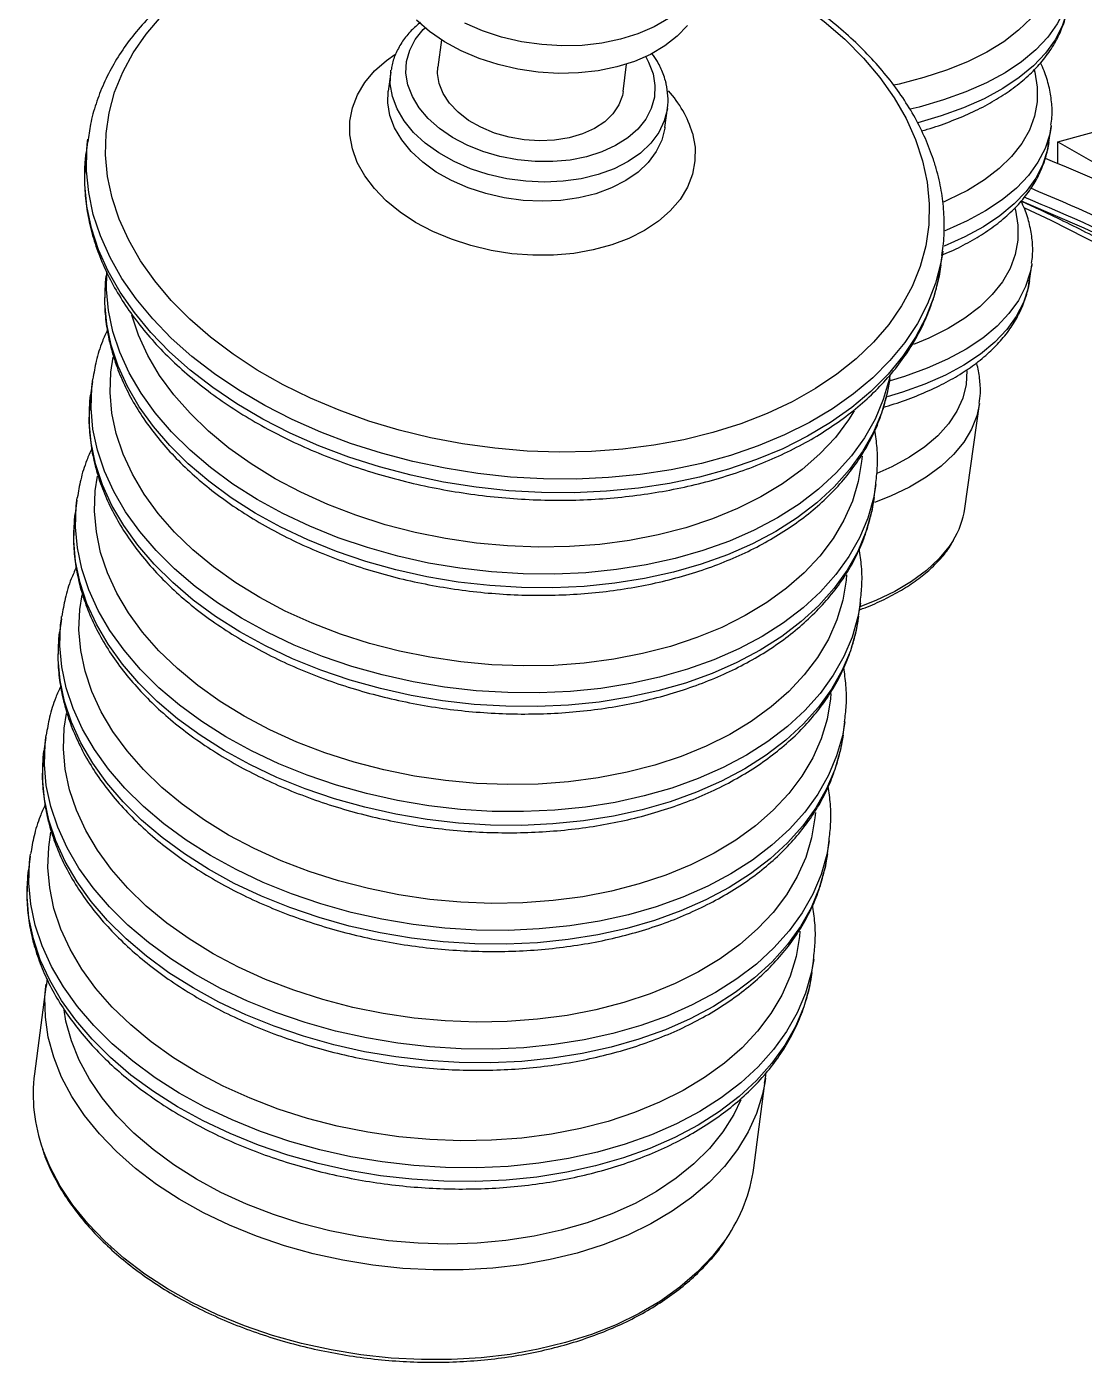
# Model space of a CAD drawing. Header units: millimetres. Extents: x 0 to 6631, y 0 to 4689.
# Drawn here: x 4527 to 4673.9, y 3811.7 to 3997.2 of the extents above; entities that cross this region are included whole.
import ezdxf

# ---------------------------------------------------------------- set-up
doc = ezdxf.new("R2010")
doc.units = ezdxf.units.MM
doc.header["$LTSCALE"] = 13
doc.layers.add('几何体', color=7, linetype='Continuous')

msp = doc.modelspace()

# ---------------------------------------------------------------- linework, layer by layer
at = {"layer": '几何体'}
for p, q in [((4584.6, 3995.42), (4584.1, 3991.61)), ((4609.82, 3988.24), (4610.32, 3992.05)), ((4577.55, 3990.94), (4577.2, 3988.29)), ((4670.18, 3981.26), (4689.68, 3986.52)), ((4615.64, 3983.25), (4615.98, 3985.91)), ((4668.94, 3981.15), (4669.25, 3983.36)), ((4669.27, 3983.53), (4669.25, 3983.36)), ((4535.51, 3981.61), (4535.26, 3979.7)), ((4535.47, 3981.27), (4535.51, 3981.61)), ((4670.18, 3981.26), (4689.63, 3970.03)), ((4670.18, 3978.22), (4670.18, 3981.26)), ((4535.22, 3979.36), (4535.26, 3979.7)), ((4653.95, 3964.16), (4654.2, 3966.07)), ((4654.2, 3966.07), (4654.12, 3965.47)), ((4653.95, 3964.16), (4653.87, 3963.57)), ((4666.24, 3961.94), (4666.56, 3964.16)), ((4666.58, 3964.33), (4666.56, 3964.16)), ((4538.13, 3963.16), (4538.05, 3962.56)), ((4536.14, 3947.96), (4535.89, 3946.06)), ((4536.14, 3947.96), (4536.18, 3948.28)), ((4646.85, 3948.31), (4646.92, 3948.89)), ((4657.27, 3930.31), (4659.31, 3944.8)), ((4644.69, 3931.82), (4644.94, 3933.72)), ((4533.98, 3931.46), (4533.73, 3929.56)), ((4533.98, 3931.46), (4534.02, 3931.78)), ((4642.53, 3915.32), (4642.78, 3917.22)), ((4531.82, 3914.96), (4531.57, 3913.06)), ((4531.82, 3914.96), (4531.86, 3915.28)), ((4640.37, 3898.82), (4640.62, 3900.72)), ((4529.66, 3898.47), (4529.41, 3896.56)), ((4529.66, 3898.47), (4529.7, 3898.78)), ((4638.21, 3882.32), (4638.46, 3884.22)), ((4527.5, 3881.97), (4527.54, 3882.28)), ((4527.5, 3881.97), (4527.25, 3880.06)), ((4636.05, 3865.82), (4636.3, 3867.72)), ((4529.7, 3864.22), (4528.07, 3851.76)), ((4529.66, 3863.92), (4529.7, 3864.22)), ((4529.83, 3864.95), (4529.7, 3863.89)), ((4627.97, 3838.69), (4629.6, 3851.14)), ((4629.6, 3851.14), (4629.5, 3850.48))]:
    msp.add_line(p, q, dxfattribs=at)
at = {"layer": '几何体', "flags": 128}
for points in [[(4669.6, 4010.43), (4669.68, 4010.13), (4670.03, 4008.06), (4670.02, 4006.01), (4669.66, 4004.01), (4668.94, 4002.07), (4667.88, 4000.2), (4666.48, 3998.42), (4664.74, 3996.74), (4662.69, 3995.16), (4660.32, 3993.71), (4657.67, 3992.38), (4654.75, 3991.2), (4651.58, 3990.16), (4648.18, 3989.27), (4647.42, 3989.11)], [(4621.61, 4007.45), (4623.88, 4006.46), (4627.67, 4004.59), (4631.26, 4002.55), (4634.63, 4000.34), (4637.76, 3997.98), (4640.62, 3995.49), (4643.2, 3992.88), (4645.49, 3990.16), (4647.46, 3987.36), (4649.12, 3984.48), (4650.44, 3981.56), (4651.42, 3978.6)], [(4671.94, 4002.56), (4671.75, 4001.53), (4671.11, 3999.54), (4670.12, 3997.62), (4668.8, 3995.77), (4667.14, 3994.03), (4665.15, 3992.38), (4662.86, 3990.85), (4660.28, 3989.45), (4657.42, 3988.18), (4654.3, 3987.06), (4650.94, 3986.08), (4649.68, 3985.77)], [(4671.63, 4000.35), (4671.44, 3999.32), (4670.8, 3997.32), (4669.81, 3995.4), (4668.48, 3993.56), (4666.82, 3991.81), (4664.84, 3990.17), (4662.55, 3988.64), (4659.97, 3987.24), (4657.11, 3985.97), (4653.99, 3984.84), (4650.77, 3983.9)], [(4651.42, 3978.6), (4652.05, 3975.62), (4652.33, 3972.65), (4652.26, 3969.7), (4651.84, 3966.79), (4651.07, 3963.93), (4649.95, 3961.15), (4648.49, 3958.46), (4646.71, 3955.88), (4644.61, 3953.42), (4642.2, 3951.11), (4639.5, 3948.94), (4636.53, 3946.95), (4633.31, 3945.13), (4629.85, 3943.5), (4626.17, 3942.08), (4622.3, 3940.86), (4618.27, 3939.86), (4614.09, 3939.09), (4609.8, 3938.54), (4605.42, 3938.22), (4600.97, 3938.14), (4596.49, 3938.28), (4592, 3938.67), (4587.53, 3939.28), (4583.1, 3940.12), (4578.75, 3941.18), (4574.5, 3942.45), (4570.38, 3943.94), (4566.41, 3945.62), (4562.62, 3947.49), (4559.03, 3949.53), (4555.66, 3951.74), (4552.53, 3954.09), (4549.67, 3956.59), (4547.09, 3959.2), (4544.8, 3961.92), (4542.82, 3964.72), (4541.17, 3967.59), (4539.85, 3970.52), (4538.87, 3973.48), (4538.24, 3976.45), (4537.96, 3979.42), (4538.03, 3982.38), (4538.45, 3985.29), (4539.22, 3988.14), (4540.34, 3990.92), (4541.8, 3993.61), (4543.58, 3996.19), (4545.68, 3998.65)], [(4618.75, 3997.43), (4617.33, 3995.92), (4615.61, 3994.57), (4613.62, 3993.4), (4611.39, 3992.42), (4608.96, 3991.66), (4606.36, 3991.12), (4603.64, 3990.81), (4600.84, 3990.75), (4598.02, 3990.92), (4595.21, 3991.33), (4592.46, 3991.97), (4589.82, 3992.83), (4587.32, 3993.9), (4585.02, 3995.15), (4582.95, 3996.57), (4581.15, 3998.14)], [(4616.11, 3998.4), (4614.12, 3997.23), (4611.89, 3996.25), (4609.46, 3995.49), (4606.86, 3994.95), (4604.14, 3994.64), (4601.34, 3994.58), (4598.52, 3994.75), (4595.71, 3995.16), (4592.96, 3995.8), (4590.32, 3996.66), (4587.83, 3997.73)], [(4613.98, 3990.7), (4614.25, 3989.06), (4614.17, 3987.45), (4613.74, 3985.88), (4612.96, 3984.39), (4611.86, 3983.02), (4610.46, 3981.79), (4608.78, 3980.72), (4606.86, 3979.84), (4604.74, 3979.17), (4602.46, 3978.71), (4600.07, 3978.49), (4597.62, 3978.49), (4595.15, 3978.73), (4592.72, 3979.2), (4590.37, 3979.88), (4588.16, 3980.77), (4586.13, 3981.85), (4584.32, 3983.09), (4582.77, 3984.47), (4581.51, 3985.96), (4580.56, 3987.53), (4579.94, 3989.15), (4579.67, 3990.79), (4579.75, 3992.4), (4580.19, 3993.97), (4580.96, 3995.46), (4582.06, 3996.83), (4582.32, 3997.09)], [(4619.46, 3982.44), (4619.81, 3980.52), (4619.8, 3978.61), (4619.45, 3976.75), (4618.76, 3974.94), (4617.73, 3973.24), (4616.38, 3971.65), (4614.73, 3970.2), (4612.81, 3968.92), (4610.63, 3967.81), (4608.25, 3966.91), (4605.68, 3966.22), (4602.97, 3965.74), (4600.15, 3965.5), (4597.28, 3965.48), (4594.38, 3965.7), (4591.5, 3966.15), (4588.69, 3966.82), (4585.98, 3967.7), (4583.41, 3968.78), (4581.02, 3970.04), (4578.86, 3971.47), (4576.94, 3973.04), (4575.29, 3974.74), (4573.94, 3976.53), (4572.92, 3978.39), (4572.23, 3980.29), (4571.88, 3982.21), (4571.88, 3984.12), (4572.23, 3985.99), (4572.93, 3987.79), (4573.96, 3989.5), (4575.31, 3991.09), (4576.95, 3992.53), (4578.15, 3993.37)], [(4612.96, 3993.07), (4613.37, 3992.32), (4613.98, 3990.7)], [(4615.98, 3985.89), (4615.97, 3985.82), (4615.55, 3984.14), (4614.78, 3982.54), (4613.67, 3981.05), (4612.25, 3979.69), (4610.54, 3978.5), (4608.57, 3977.5), (4606.38, 3976.7), (4604.02, 3976.12), (4601.52, 3975.76), (4598.93, 3975.64), (4596.3, 3975.76), (4593.68, 3976.12), (4591.11, 3976.71), (4588.65, 3977.51), (4586.35, 3978.52), (4584.23, 3979.71), (4582.35, 3981.06), (4580.74, 3982.55), (4579.43, 3984.15), (4578.44, 3985.83), (4577.79, 3987.56), (4577.5, 3989.31), (4577.55, 3990.94)], [(4577.55, 3990.94), (4577.56, 3991.03), (4577.58, 3991.19)], [(4609.82, 3988.24), (4609.72, 3987.7), (4609.23, 3986.37), (4608.4, 3985.14), (4607.27, 3984.04), (4605.85, 3983.1), (4604.18, 3982.34), (4602.33, 3981.8), (4600.32, 3981.47), (4598.22, 3981.37), (4596.09, 3981.51), (4593.99, 3981.88), (4591.96, 3982.47), (4590.07, 3983.26), (4588.37, 3984.23), (4586.9, 3985.36), (4585.71, 3986.61), (4584.82, 3987.95), (4584.27, 3989.35), (4584.06, 3990.76), (4584.1, 3991.61)], [(4666.9, 3991.23), (4666.98, 3990.93), (4667.33, 3988.85), (4667.33, 3986.81), (4666.96, 3984.81), (4666.25, 3982.87), (4665.19, 3981), (4663.78, 3979.22), (4662.05, 3977.53), (4659.99, 3975.96), (4657.63, 3974.5), (4654.98, 3973.18), (4654.31, 3972.88)], [(4615.64, 3983.27), (4615.62, 3983.16), (4615.2, 3981.48), (4614.43, 3979.88), (4613.32, 3978.39), (4611.9, 3977.04), (4610.19, 3975.85), (4608.22, 3974.84), (4606.04, 3974.04), (4603.67, 3973.46), (4601.17, 3973.11), (4598.58, 3972.99), (4595.95, 3973.11), (4593.33, 3973.46), (4590.76, 3974.05), (4588.31, 3974.85), (4586, 3975.86), (4583.89, 3977.05), (4582.01, 3978.41), (4580.39, 3979.9), (4579.08, 3981.5), (4578.09, 3983.18), (4577.44, 3984.91), (4577.15, 3986.65), (4577.2, 3988.3)], [(4669.25, 3983.36), (4669.06, 3982.33), (4668.42, 3980.34), (4667.43, 3978.41), (4666.1, 3976.57), (4664.44, 3974.82), (4662.46, 3973.18), (4660.17, 3971.65), (4657.58, 3970.25), (4654.72, 3968.98), (4654.52, 3968.9)], [(4654.12, 3965.47), (4653.95, 3964.5), (4653.2, 3961.59), (4652.11, 3958.75), (4650.69, 3956.01), (4648.94, 3953.36), (4646.87, 3950.84), (4644.49, 3948.45), (4641.83, 3946.21), (4638.88, 3944.14), (4635.69, 3942.23), (4632.25, 3940.52), (4628.59, 3939), (4624.73, 3937.68), (4620.7, 3936.57), (4616.51, 3935.69), (4612.2, 3935.03), (4607.79, 3934.59), (4603.3, 3934.39), (4598.76, 3934.41), (4594.2, 3934.67), (4589.65, 3935.16), (4585.12, 3935.88), (4580.65, 3936.81), (4576.26, 3937.97), (4571.99, 3939.34), (4567.84, 3940.9), (4563.86, 3942.67), (4560.06, 3944.61), (4556.46, 3946.73), (4553.09, 3949), (4549.96, 3951.42), (4547.09, 3953.98), (4544.51, 3956.64), (4542.22, 3959.41), (4540.24, 3962.27), (4538.58, 3965.19), (4537.25, 3968.16), (4536.26, 3971.17), (4535.62, 3974.19), (4535.32, 3977.21), (4535.37, 3980.21), (4535.47, 3981.27)], [(4668.94, 3981.15), (4668.75, 3980.11), (4668.11, 3978.12), (4667.12, 3976.2), (4665.79, 3974.36), (4664.13, 3972.61), (4662.15, 3970.96), (4659.86, 3969.44), (4657.27, 3968.03), (4654.41, 3966.77), (4654.41, 3966.76)], [(4653.87, 3963.57), (4653.7, 3962.59), (4652.95, 3959.69), (4651.86, 3956.85), (4650.44, 3954.1), (4648.69, 3951.46), (4646.62, 3948.94), (4644.24, 3946.55), (4641.58, 3944.31), (4638.64, 3942.23), (4635.44, 3940.33), (4632, 3938.61), (4628.34, 3937.09), (4624.48, 3935.78), (4620.45, 3934.67), (4616.26, 3933.78), (4611.95, 3933.12), (4607.54, 3932.69), (4603.05, 3932.48), (4598.51, 3932.51), (4593.95, 3932.77), (4589.4, 3933.26), (4584.87, 3933.97), (4580.4, 3934.91), (4576.01, 3936.07), (4571.74, 3937.43), (4567.59, 3939), (4563.61, 3940.76), (4559.81, 3942.71), (4556.21, 3944.82), (4552.84, 3947.1), (4549.71, 3949.52), (4546.84, 3952.07), (4544.26, 3954.74), (4541.97, 3957.51), (4539.99, 3960.37), (4538.33, 3963.29), (4537, 3966.26), (4536.01, 3969.27), (4535.37, 3972.29), (4535.07, 3975.31), (4535.12, 3978.31), (4535.22, 3979.36)], [(4664.21, 3972.03), (4664.29, 3971.73), (4664.64, 3969.65), (4664.63, 3967.6), (4664.27, 3965.6), (4663.55, 3963.66), (4662.49, 3961.8), (4661.09, 3960.01), (4659.35, 3958.33), (4657.3, 3956.75), (4654.94, 3955.3), (4652.29, 3953.98), (4650.13, 3953.08)], [(4681.56, 3965.63), (4673.83, 3969.23), (4665.89, 3972.68), (4665.16, 3972.98)], [(4676.44, 3966.66), (4669.25, 3970.31), (4665.62, 3972.05)], [(4666.56, 3964.16), (4666.36, 3963.13), (4665.72, 3961.13), (4664.73, 3959.21), (4663.41, 3957.37), (4661.75, 3955.62), (4659.76, 3953.98), (4657.47, 3952.45), (4654.89, 3951.05), (4652.03, 3949.78), (4648.91, 3948.65), (4646.9, 3948.04)], [(4646.85, 3948.31), (4646.5, 3946.32), (4645.7, 3943.54), (4644.56, 3940.82), (4643.08, 3938.21), (4641.28, 3935.7), (4639.15, 3933.33), (4636.73, 3931.1), (4634.01, 3929.02), (4631.03, 3927.12), (4627.8, 3925.4), (4624.33, 3923.87), (4620.66, 3922.55), (4616.81, 3921.44), (4612.8, 3920.56), (4608.66, 3919.9), (4604.41, 3919.47), (4600.08, 3919.27), (4595.71, 3919.31), (4591.31, 3919.58), (4586.92, 3920.08), (4582.57, 3920.82), (4578.28, 3921.78), (4574.08, 3922.95), (4570.01, 3924.34), (4566.07, 3925.93), (4562.31, 3927.71), (4558.75, 3929.67), (4555.4, 3931.8), (4552.29, 3934.08), (4549.45, 3936.5), (4546.88, 3939.04), (4544.61, 3941.69), (4542.64, 3944.42), (4541.01, 3947.23), (4539.7, 3950.09), (4538.74, 3952.99), (4538.12, 3955.9), (4537.86, 3958.81), (4537.95, 3961.7), (4538.05, 3962.56)], [(4646.86, 3948.74), (4646.75, 3948.23), (4645.95, 3945.44), (4644.81, 3942.73), (4643.33, 3940.11), (4641.53, 3937.61), (4639.4, 3935.23), (4636.98, 3933), (4634.26, 3930.92), (4631.28, 3929.02), (4628.04, 3927.3), (4624.58, 3925.78), (4620.91, 3924.45), (4617.06, 3923.35), (4613.05, 3922.46), (4608.91, 3921.8), (4604.66, 3921.37), (4600.33, 3921.17), (4595.96, 3921.21), (4591.56, 3921.48), (4587.17, 3921.99), (4582.82, 3922.72), (4578.53, 3923.68), (4574.33, 3924.86), (4570.26, 3926.24), (4566.32, 3927.83), (4562.56, 3929.61), (4559, 3931.57), (4555.65, 3933.7), (4552.54, 3935.98), (4549.7, 3938.4), (4547.13, 3940.94), (4544.86, 3943.59), (4542.89, 3946.33), (4541.25, 3949.14), (4539.95, 3952), (4538.99, 3954.89), (4538.37, 3957.81), (4538.11, 3960.72), (4538.15, 3963.02)], [(4666.24, 3961.94), (4666.05, 3960.91), (4665.41, 3958.92), (4664.42, 3956.99), (4663.1, 3955.15), (4661.43, 3953.4), (4659.45, 3951.76), (4657.16, 3950.23), (4654.58, 3948.83), (4651.72, 3947.56), (4648.6, 3946.44), (4646.47, 3945.79)], [(4641.93, 3943.86), (4641.14, 3942.61), (4639.3, 3940.17), (4637.15, 3937.87), (4634.69, 3935.71), (4631.95, 3933.72), (4628.95, 3931.91), (4625.7, 3930.28), (4622.22, 3928.85), (4618.55, 3927.63), (4614.7, 3926.63), (4610.7, 3925.86), (4606.58, 3925.31), (4602.37, 3925), (4598.09, 3924.93), (4593.78, 3925.09), (4589.46, 3925.49), (4585.17, 3926.11), (4580.93, 3926.97), (4576.78, 3928.05), (4572.73, 3929.35), (4568.82, 3930.85), (4565.08, 3932.55), (4561.53, 3934.43), (4558.19, 3936.48), (4555.09, 3938.69), (4552.25, 3941.04), (4549.69, 3943.52), (4547.43, 3946.11), (4545.47, 3948.79), (4543.84, 3951.55), (4542.54, 3954.36), (4541.61, 3957.14)], [(4643.01, 3937.57), (4642.95, 3936.83), (4642.48, 3934.04), (4641.66, 3931.31), (4640.49, 3928.66), (4638.98, 3926.11), (4637.14, 3923.67), (4634.99, 3921.37), (4632.53, 3919.22), (4629.79, 3917.22), (4626.79, 3915.41), (4623.54, 3913.78), (4620.06, 3912.35), (4616.39, 3911.13), (4612.54, 3910.14), (4608.54, 3909.36), (4604.42, 3908.82), (4600.21, 3908.5), (4595.93, 3908.43), (4591.62, 3908.59), (4587.3, 3908.99), (4583.01, 3909.62), (4578.77, 3910.47), (4574.62, 3911.55), (4570.57, 3912.85), (4566.66, 3914.35), (4562.92, 3916.05), (4559.37, 3917.93), (4556.03, 3919.98), (4552.93, 3922.19), (4550.09, 3924.55), (4547.53, 3927.03), (4545.27, 3929.61), (4543.31, 3932.3), (4541.68, 3935.05), (4540.39, 3937.86), (4539.43, 3940.7), (4538.84, 3943.56), (4538.59, 3946.42), (4538.7, 3949.25), (4539.01, 3951.31)], [(4657.56, 3949.45), (4657.45, 3947.54), (4656.99, 3945.65), (4656.17, 3943.82), (4655.02, 3942.07), (4653.52, 3940.41), (4651.71, 3938.86), (4649.58, 3937.42), (4647.16, 3936.1), (4645.07, 3935.16)], [(4644.93, 3933.64), (4644.59, 3931.73), (4643.79, 3928.94), (4642.65, 3926.23), (4641.17, 3923.61), (4639.37, 3921.11), (4637.24, 3918.73), (4634.82, 3916.5), (4632.1, 3914.43), (4629.12, 3912.52), (4625.88, 3910.8), (4622.42, 3909.28), (4618.75, 3907.96), (4614.9, 3906.85), (4610.89, 3905.96), (4606.75, 3905.3), (4602.5, 3904.87), (4598.17, 3904.67), (4593.8, 3904.71), (4589.4, 3904.98), (4585.01, 3905.49), (4580.66, 3906.22), (4576.37, 3907.18), (4572.17, 3908.36), (4568.1, 3909.75), (4564.16, 3911.33), (4560.4, 3913.11), (4556.84, 3915.07), (4553.49, 3917.2), (4550.38, 3919.48), (4547.54, 3921.9), (4544.97, 3924.44), (4542.7, 3927.09), (4540.73, 3929.83), (4539.09, 3932.64), (4537.79, 3935.5), (4536.83, 3938.4), (4536.21, 3941.31), (4535.95, 3944.22), (4536.04, 3947.11), (4536.14, 3947.96)], [(4644.69, 3931.82), (4644.34, 3929.82), (4643.54, 3927.04), (4642.4, 3924.33), (4640.92, 3921.71), (4639.12, 3919.21), (4636.99, 3916.83), (4634.57, 3914.6), (4631.85, 3912.52), (4628.87, 3910.62), (4625.64, 3908.9), (4622.17, 3907.37), (4618.5, 3906.05), (4614.65, 3904.95), (4610.64, 3904.06), (4606.5, 3903.4), (4602.25, 3902.97), (4597.92, 3902.77), (4593.55, 3902.81), (4589.15, 3903.08), (4584.76, 3903.59), (4580.41, 3904.32), (4576.12, 3905.28), (4571.92, 3906.45), (4567.85, 3907.84), (4563.91, 3909.43), (4560.15, 3911.21), (4556.59, 3913.17), (4553.24, 3915.3), (4550.13, 3917.58), (4547.29, 3920), (4544.72, 3922.54), (4542.45, 3925.19), (4540.48, 3927.93), (4538.85, 3930.73), (4537.54, 3933.6), (4536.58, 3936.49), (4535.96, 3939.4), (4535.7, 3942.31), (4535.79, 3945.2), (4535.89, 3946.06)], [(4659.32, 3944.87), (4658.96, 3943.19), (4658.22, 3941.31), (4657.14, 3939.51), (4655.72, 3937.79), (4653.98, 3936.17), (4651.93, 3934.66), (4649.58, 3933.27), (4646.94, 3932), (4644.72, 3931.12)], [(4640.85, 3921.07), (4640.79, 3920.33), (4640.32, 3917.54), (4639.5, 3914.81), (4638.33, 3912.16), (4636.82, 3909.61), (4634.98, 3907.17), (4632.83, 3904.87), (4630.37, 3902.72), (4627.63, 3900.72), (4624.63, 3898.91), (4621.38, 3897.28), (4617.9, 3895.85), (4614.23, 3894.64), (4610.38, 3893.64), (4606.38, 3892.86), (4602.26, 3892.32), (4598.05, 3892.01), (4593.77, 3891.93), (4589.46, 3892.09), (4585.15, 3892.49), (4580.85, 3893.12), (4576.61, 3893.98), (4572.46, 3895.06), (4568.41, 3896.35), (4564.51, 3897.85), (4560.76, 3899.55), (4557.21, 3901.43), (4553.87, 3903.48), (4550.78, 3905.69), (4547.93, 3908.05), (4545.37, 3910.53), (4543.11, 3913.12), (4541.15, 3915.8), (4539.52, 3918.55), (4538.23, 3921.36), (4537.28, 3924.2), (4536.68, 3927.06), (4536.43, 3929.92), (4536.54, 3932.75), (4536.85, 3934.81)], [(4642.77, 3917.14), (4642.43, 3915.23), (4641.63, 3912.44), (4640.49, 3909.73), (4639.01, 3907.12), (4637.21, 3904.61), (4635.08, 3902.23), (4632.66, 3900), (4629.94, 3897.93), (4626.96, 3896.02), (4623.72, 3894.3), (4620.26, 3892.78), (4616.59, 3891.46), (4612.74, 3890.35), (4608.73, 3889.46), (4604.59, 3888.8), (4600.34, 3888.37), (4596.01, 3888.18), (4591.64, 3888.21), (4587.24, 3888.49), (4582.85, 3888.99), (4578.5, 3889.72), (4574.21, 3890.68), (4570.01, 3891.86), (4565.94, 3893.25), (4562, 3894.84), (4558.24, 3896.62), (4554.68, 3898.58), (4551.33, 3900.7), (4548.22, 3902.98), (4545.38, 3905.4), (4542.81, 3907.94), (4540.54, 3910.59), (4538.57, 3913.33), (4536.94, 3916.14), (4535.63, 3919), (4534.67, 3921.9), (4534.05, 3924.81), (4533.79, 3927.72), (4533.88, 3930.61), (4533.98, 3931.46)], [(4642.53, 3915.32), (4642.18, 3913.33), (4641.38, 3910.54), (4640.24, 3907.83), (4638.76, 3905.21), (4636.96, 3902.71), (4634.83, 3900.33), (4632.41, 3898.1), (4629.69, 3896.02), (4626.71, 3894.12), (4623.48, 3892.4), (4620.01, 3890.87), (4616.34, 3889.55), (4612.49, 3888.45), (4608.48, 3887.56), (4604.34, 3886.9), (4600.09, 3886.47), (4595.76, 3886.27), (4591.39, 3886.31), (4586.99, 3886.58), (4582.6, 3887.09), (4578.25, 3887.82), (4573.96, 3888.78), (4569.77, 3889.96), (4565.69, 3891.34), (4561.76, 3892.93), (4557.99, 3894.71), (4554.43, 3896.67), (4551.08, 3898.8), (4547.97, 3901.08), (4545.13, 3903.5), (4542.56, 3906.04), (4540.29, 3908.69), (4538.32, 3911.43), (4536.69, 3914.24), (4535.38, 3917.1), (4534.42, 3919.99), (4533.8, 3922.91), (4533.54, 3925.82), (4533.63, 3928.7), (4533.73, 3929.56)], [(4655.64, 3925.83), (4655.1, 3925.01), (4653.69, 3923.29), (4651.95, 3921.67), (4649.89, 3920.16), (4647.54, 3918.77), (4644.91, 3917.51), (4642.7, 3916.63)], [(4638.69, 3904.57), (4638.63, 3903.83), (4638.16, 3901.04), (4637.34, 3898.31), (4636.17, 3895.66), (4634.66, 3893.11), (4632.82, 3890.68), (4630.67, 3888.37), (4628.21, 3886.22), (4625.47, 3884.23), (4622.47, 3882.41), (4619.22, 3880.78), (4615.74, 3879.36), (4612.07, 3878.14), (4608.22, 3877.14), (4604.22, 3876.36), (4600.1, 3875.82), (4595.89, 3875.51), (4591.61, 3875.43), (4587.3, 3875.59), (4582.99, 3875.99), (4578.69, 3876.62), (4574.45, 3877.48), (4570.3, 3878.56), (4566.25, 3879.85), (4562.35, 3881.35), (4558.6, 3883.05), (4555.05, 3884.93), (4551.71, 3886.99), (4548.62, 3889.2), (4545.78, 3891.55), (4543.21, 3894.03), (4540.95, 3896.62), (4538.99, 3899.3), (4537.36, 3902.05), (4536.07, 3904.86), (4535.12, 3907.7), (4534.52, 3910.56), (4534.27, 3913.42), (4534.38, 3916.25), (4534.69, 3918.31)], [(4640.61, 3900.64), (4640.27, 3898.73), (4639.47, 3895.94), (4638.33, 3893.23), (4636.85, 3890.62), (4635.05, 3888.11), (4632.92, 3885.74), (4630.5, 3883.5), (4627.78, 3881.43), (4624.8, 3879.52), (4621.57, 3877.8), (4618.1, 3876.28), (4614.43, 3874.96), (4610.58, 3873.85), (4606.57, 3872.97), (4602.43, 3872.3), (4598.18, 3871.87), (4593.85, 3871.68), (4589.48, 3871.72), (4585.08, 3871.99), (4580.69, 3872.49), (4576.34, 3873.23), (4572.05, 3874.18), (4567.85, 3875.36), (4563.78, 3876.75), (4559.84, 3878.34), (4556.08, 3880.12), (4552.52, 3882.08), (4549.17, 3884.2), (4546.06, 3886.49), (4543.22, 3888.9), (4540.65, 3891.45), (4538.38, 3894.09), (4536.41, 3896.83), (4534.78, 3899.64), (4533.47, 3902.5), (4532.51, 3905.4), (4531.89, 3908.31), (4531.63, 3911.22), (4531.72, 3914.11), (4531.82, 3914.96)], [(4640.37, 3898.82), (4640.02, 3896.83), (4639.22, 3894.04), (4638.08, 3891.33), (4636.6, 3888.71), (4634.8, 3886.21), (4632.67, 3883.83), (4630.25, 3881.6), (4627.53, 3879.53), (4624.55, 3877.62), (4621.32, 3875.9), (4617.85, 3874.38), (4614.18, 3873.06), (4610.33, 3871.95), (4606.32, 3871.06), (4602.18, 3870.4), (4597.93, 3869.97), (4593.6, 3869.77), (4589.23, 3869.81), (4584.83, 3870.08), (4580.44, 3870.59), (4576.09, 3871.32), (4571.8, 3872.28), (4567.61, 3873.46), (4563.53, 3874.84), (4559.6, 3876.43), (4555.83, 3878.21), (4552.27, 3880.17), (4548.92, 3882.3), (4545.81, 3884.58), (4542.97, 3887), (4540.4, 3889.54), (4538.13, 3892.19), (4536.17, 3894.93), (4534.53, 3897.74), (4533.22, 3900.6), (4532.26, 3903.5), (4531.64, 3906.41), (4531.38, 3909.32), (4531.47, 3912.2), (4531.57, 3913.06)], [(4636.53, 3888.07), (4636.47, 3887.33), (4636, 3884.54), (4635.18, 3881.81), (4634.01, 3879.16), (4632.5, 3876.61), (4630.66, 3874.18), (4628.51, 3871.87), (4626.05, 3869.72), (4623.31, 3867.73), (4620.31, 3865.91), (4617.06, 3864.28), (4613.58, 3862.86), (4609.91, 3861.64), (4606.06, 3860.64), (4602.06, 3859.86), (4597.94, 3859.32), (4593.73, 3859.01), (4589.45, 3858.93), (4585.14, 3859.09), (4580.83, 3859.49), (4576.53, 3860.12), (4572.3, 3860.98), (4568.14, 3862.06), (4564.09, 3863.35), (4560.19, 3864.85), (4556.44, 3866.55), (4552.89, 3868.43), (4549.55, 3870.49), (4546.46, 3872.7), (4543.62, 3875.05), (4541.05, 3877.53), (4538.79, 3880.12), (4536.83, 3882.8), (4535.2, 3885.55), (4533.91, 3888.36), (4532.96, 3891.21), (4532.36, 3894.07), (4532.11, 3896.92), (4532.22, 3899.76), (4532.53, 3901.81)], [(4638.45, 3884.14), (4638.11, 3882.23), (4637.31, 3879.44), (4636.17, 3876.73), (4634.69, 3874.12), (4632.89, 3871.61), (4630.76, 3869.24), (4628.34, 3867), (4625.62, 3864.93), (4622.64, 3863.03), (4619.41, 3861.31), (4615.94, 3859.78), (4612.27, 3858.46), (4608.42, 3857.35), (4604.41, 3856.47), (4600.27, 3855.81), (4596.02, 3855.38), (4591.69, 3855.18), (4587.32, 3855.22), (4582.92, 3855.49), (4578.53, 3855.99), (4574.18, 3856.73), (4569.89, 3857.69), (4565.7, 3858.86), (4561.62, 3860.25), (4557.68, 3861.84), (4553.92, 3863.62), (4550.36, 3865.58), (4547.01, 3867.71), (4543.9, 3869.99), (4541.06, 3872.41), (4538.49, 3874.95), (4536.22, 3877.6), (4534.25, 3880.33), (4532.62, 3883.14), (4531.31, 3886), (4530.35, 3888.9), (4529.73, 3891.81), (4529.47, 3894.72), (4529.56, 3897.61), (4529.66, 3898.47)], [(4638.21, 3882.32), (4637.86, 3880.33), (4637.06, 3877.54), (4635.92, 3874.83), (4634.45, 3872.21), (4632.64, 3869.71), (4630.51, 3867.33), (4628.09, 3865.1), (4625.37, 3863.03), (4622.39, 3861.12), (4619.16, 3859.4), (4615.69, 3857.88), (4612.02, 3856.56), (4608.17, 3855.45), (4604.16, 3854.56), (4600.02, 3853.9), (4595.77, 3853.47), (4591.44, 3853.28), (4587.07, 3853.31), (4582.67, 3853.59), (4578.28, 3854.09), (4573.93, 3854.82), (4569.64, 3855.78), (4565.45, 3856.96), (4561.37, 3858.35), (4557.44, 3859.94), (4553.67, 3861.72), (4550.11, 3863.68), (4546.76, 3865.8), (4543.65, 3868.08), (4540.81, 3870.5), (4538.24, 3873.04), (4535.97, 3875.69), (4534.01, 3878.43), (4532.37, 3881.24), (4531.06, 3884.1), (4530.1, 3887), (4529.48, 3889.91), (4529.22, 3892.82), (4529.31, 3895.71), (4529.41, 3896.56)], [(4634.37, 3871.57), (4634.31, 3870.84), (4633.84, 3868.04), (4633.02, 3865.31), (4631.85, 3862.67), (4630.34, 3860.11), (4628.5, 3857.68), (4626.35, 3855.38), (4623.89, 3853.22), (4621.15, 3851.23), (4618.15, 3849.41), (4614.9, 3847.79), (4611.42, 3846.36), (4607.75, 3845.14), (4603.9, 3844.14), (4599.9, 3843.37), (4595.78, 3842.82), (4591.57, 3842.51), (4587.29, 3842.43), (4582.98, 3842.6), (4578.67, 3842.99), (4574.37, 3843.62), (4570.14, 3844.48), (4565.98, 3845.56), (4561.93, 3846.85), (4558.03, 3848.36), (4554.28, 3850.05), (4550.73, 3851.94), (4547.4, 3853.99), (4544.3, 3856.2), (4541.46, 3858.55), (4538.89, 3861.03), (4536.63, 3863.62), (4534.67, 3866.3), (4533.04, 3869.06), (4531.75, 3871.86), (4530.8, 3874.71), (4530.2, 3877.57), (4529.95, 3880.42), (4530.07, 3883.26), (4530.37, 3885.31)], [(4636.29, 3867.64), (4635.95, 3865.73), (4635.15, 3862.95), (4634.01, 3860.24), (4632.53, 3857.62), (4630.73, 3855.12), (4628.6, 3852.74), (4626.18, 3850.51), (4623.46, 3848.43), (4620.48, 3846.53), (4617.25, 3844.81), (4613.78, 3843.28), (4610.11, 3841.96), (4606.26, 3840.86), (4602.25, 3839.97), (4598.11, 3839.31), (4593.86, 3838.88), (4589.53, 3838.68), (4585.16, 3838.72), (4580.76, 3838.99), (4576.37, 3839.5), (4572.02, 3840.23), (4567.73, 3841.19), (4563.54, 3842.36), (4559.46, 3843.75), (4555.53, 3845.34), (4551.76, 3847.12), (4548.2, 3849.08), (4544.85, 3851.21), (4541.74, 3853.49), (4538.9, 3855.91), (4536.33, 3858.45), (4534.06, 3861.1), (4532.1, 3863.83), (4530.46, 3866.64), (4529.15, 3869.51), (4528.19, 3872.4), (4527.57, 3875.31), (4527.31, 3878.22), (4527.4, 3881.11), (4527.5, 3881.97)], [(4636.05, 3865.82), (4635.7, 3863.83), (4634.91, 3861.04), (4633.76, 3858.33), (4632.29, 3855.72), (4630.48, 3853.21), (4628.35, 3850.84), (4625.93, 3848.6), (4623.21, 3846.53), (4620.23, 3844.62), (4617, 3842.9), (4613.53, 3841.38), (4609.86, 3840.06), (4606.01, 3838.95), (4602, 3838.06), (4597.86, 3837.4), (4593.61, 3836.97), (4589.28, 3836.78), (4584.91, 3836.82), (4580.51, 3837.09), (4576.12, 3837.59), (4571.77, 3838.33), (4567.48, 3839.28), (4563.29, 3840.46), (4559.21, 3841.85), (4555.28, 3843.44), (4551.51, 3845.22), (4547.95, 3847.18), (4544.6, 3849.3), (4541.49, 3851.58), (4538.65, 3854), (4536.08, 3856.55), (4533.81, 3859.19), (4531.85, 3861.93), (4530.21, 3864.74), (4528.9, 3867.6), (4527.94, 3870.5), (4527.32, 3873.41), (4527.06, 3876.32), (4527.15, 3879.21), (4527.25, 3880.06)], [(4629.5, 3850.48), (4629.19, 3848.9), (4628.37, 3846.25), (4627.2, 3843.68), (4625.71, 3841.21), (4623.89, 3838.85), (4621.76, 3836.63), (4619.34, 3834.55), (4616.64, 3832.64), (4613.68, 3830.9), (4610.48, 3829.35), (4607.06, 3828), (4603.45, 3826.85), (4599.68, 3825.93), (4595.76, 3825.22), (4591.73, 3824.75), (4587.62, 3824.5), (4583.45, 3824.49), (4579.25, 3824.71), (4575.06, 3825.16), (4570.9, 3825.84), (4566.8, 3826.74), (4562.79, 3827.86), (4558.9, 3829.19), (4555.15, 3830.71), (4551.58, 3832.43), (4548.2, 3834.33), (4545.05, 3836.39), (4542.13, 3838.59), (4539.48, 3840.94), (4537.11, 3843.39), (4535.04, 3845.95), (4533.28, 3848.6), (4531.85, 3851.3), (4530.76, 3854.05), (4530, 3856.83), (4529.6, 3859.61), (4529.54, 3862.38), (4529.66, 3863.92)], [(4626.19, 3848.14), (4625.18, 3846.08), (4623.66, 3843.67), (4621.81, 3841.38), (4619.65, 3839.23), (4617.2, 3837.23), (4614.47, 3835.4), (4611.48, 3833.75), (4608.27, 3832.29), (4604.84, 3831.04), (4601.23, 3830), (4597.46, 3829.18), (4593.56, 3828.59), (4589.56, 3828.23), (4585.48, 3828.1), (4581.37, 3828.21), (4577.25, 3828.55), (4573.14, 3829.13), (4569.09, 3829.93), (4565.12, 3830.95), (4561.26, 3832.19), (4557.53, 3833.64), (4553.97, 3835.27), (4550.61, 3837.09), (4547.46, 3839.08), (4544.55, 3841.22), (4541.9, 3843.5), (4539.53, 3845.9), (4537.47, 3848.41), (4535.72, 3850.99), (4534.29, 3853.65), (4533.21, 3856.35), (4532.46, 3859.07), (4532.2, 3860.65)], [(4624.16, 3828.88), (4624.08, 3828.75), (4622.26, 3826.4), (4620.13, 3824.17), (4617.71, 3822.1), (4615.01, 3820.18), (4612.05, 3818.44), (4608.85, 3816.89), (4605.43, 3815.54), (4601.82, 3814.4), (4598.05, 3813.47), (4594.13, 3812.77), (4590.1, 3812.29), (4585.99, 3812.04), (4581.82, 3812.03), (4577.62, 3812.25), (4573.43, 3812.7), (4569.27, 3813.38), (4565.17, 3814.28), (4561.16, 3815.4), (4557.27, 3816.73), (4553.52, 3818.26), (4549.95, 3819.98), (4546.57, 3821.87), (4543.42, 3823.93), (4540.5, 3826.14), (4537.85, 3828.48), (4535.48, 3830.94), (4533.41, 3833.5), (4531.65, 3836.14), (4530.22, 3838.85), (4529.24, 3841.25)]]:
    msp.add_lwpolyline(points, dxfattribs=at)
at = {"layer": '几何体'}
for centre, radius, start, end in [((4605.13, 3978.18), 14.95, 16.5649, 42.74), ((4545.29, 3678.04), 325.12, 63.7662, 67.7359), ((4544.23, 3680.38), 317.26, 63.8523, 67.5223), ((4544.46, 3682.5), 316.72, 63.8503, 67.3459), ((4645.61, 3932.02), 11.79, 328.337, 351.645), ((4550.69, 3848.96), 22.79, 172.9445, 199.7715), ((4605.5, 3841.76), 22.68, 325.3756, 352.2079)]:
    msp.add_arc(centre, radius, start, end, dxfattribs=at)
for points, knots in [([(4577.86, 4013.63), (4577.07, 4013.53), (4574.89, 4013.27), (4571.42, 4012.59), (4567.48, 4011.64), (4563.69, 4010.47), (4560.06, 4009.11), (4556.61, 4007.56), (4553.36, 4005.82), (4550.33, 4003.9), (4547.54, 4001.82), (4545, 3999.58), (4542.73, 3997.2), (4540.74, 3994.7), (4539.05, 3992.07), (4537.66, 3989.36), (4536.59, 3986.56), (4535.84, 3983.85), (4535.6, 3982.06), (4535.49, 3981.24)], [0, 0, 0, 0, 0.035039, 0.096387, 0.157771, 0.219192, 0.280646, 0.342123, 0.403602, 0.465052, 0.526431, 0.587689, 0.648765, 0.709598, 0.770134, 0.830342, 0.890224, 0.949824, 1, 1, 1, 1]), ([(4654.07, 3965.44), (4654.15, 3965.87), (4654.39, 3967.27), (4654.47, 3969.68), (4654.32, 3972.63), (4653.92, 3975.12), (4653.42, 3977.17), (4652.8, 3979.22), (4651.84, 3981.7), (4650.42, 3984.58), (4648.69, 3987.4), (4646.68, 3990.15), (4644.39, 3992.81), (4641.83, 3995.37), (4639.03, 3997.81), (4635.98, 4000.13), (4632.72, 4002.3), (4629.27, 4004.32), (4625.62, 4006.16), (4623.02, 4007.37), (4621.62, 4007.9), (4621.53, 4007.93)], [0, 0, 0, 0, 0.026755, 0.085727, 0.144696, 0.20377, 0.235608, 0.268389, 0.328068, 0.387951, 0.448131, 0.508571, 0.56922, 0.630022, 0.690928, 0.751894, 0.812888, 0.873881, 0.934861, 0.995821, 1, 1, 1, 1]), ([(4651.26, 3982.77), (4651.53, 3982.84), (4652.9, 3983.21), (4655.19, 3984.03), (4658.1, 3985.23), (4660.77, 3986.58), (4663.2, 3988.08), (4665.36, 3989.73), (4667.23, 3991.5), (4668.8, 3993.38), (4670.05, 3995.36), (4670.95, 3997.42), (4671.47, 3999.12), (4671.58, 4000.14), (4671.61, 4000.44)], [0, 0, 0, 0, 0.022935, 0.118474, 0.214275, 0.310301, 0.406433, 0.502354, 0.597631, 0.691703, 0.784042, 0.874394, 0.962947, 1, 1, 1, 1]), ([(4581.71, 3997.86), (4581.26, 3997.48), (4580.31, 3996.68), (4579.17, 3995.25), (4578.28, 3993.65), (4577.76, 3992.29), (4577.66, 3991.46), (4577.63, 3991.22)], [0, 0, 0, 0, 0.207567, 0.443502, 0.675745, 0.903818, 1, 1, 1, 1]), ([(4615.98, 3985.89), (4615.98, 3985.9), (4616.11, 3986.48), (4616.08, 3987.63), (4615.92, 3988.9), (4615.67, 3989.92), (4615.32, 3990.96), (4614.74, 3992.25), (4614.1, 3993.15), (4613.83, 3993.52)], [0, 0, 0, 0, 0.004835, 0.224095, 0.43384, 0.487692, 0.6163, 0.839608, 1, 1, 1, 1]), ([(4669.24, 3983.57), (4669.29, 3983.94), (4669.45, 3985.01), (4669.36, 3986.82), (4669, 3988.97), (4668.47, 3990.78), (4667.95, 3991.86), (4667.78, 3992.23)], [0, 0, 0, 0, 0.127667, 0.37252, 0.618229, 0.8671, 1, 1, 1, 1]), ([(4654.02, 3965.49), (4654.47, 3965.67), (4655.9, 3966.25), (4658.07, 3967.39), (4660.5, 3968.88), (4662.66, 3970.52), (4664.54, 3972.29), (4666.11, 3974.18), (4667.36, 3976.16), (4668.26, 3978.22), (4668.78, 3979.92), (4668.88, 3980.94), (4668.91, 3981.24)], [0, 0, 0, 0, 0.0533, 0.169, 0.284827, 0.4004, 0.515196, 0.628541, 0.739798, 0.84866, 0.955356, 1, 1, 1, 1]), ([(4535.24, 3979.34), (4535.21, 3979.19), (4535.03, 3978.07), (4535, 3975.96), (4535.15, 3973.01), (4535.65, 3970.06), (4536.45, 3967.11), (4537.56, 3964.2), (4538.98, 3961.32), (4540.69, 3958.5), (4542.69, 3955.75), (4544.96, 3953.08), (4547.51, 3950.52), (4550.3, 3948.07), (4553.34, 3945.75), (4556.59, 3943.57), (4560.04, 3941.54), (4563.67, 3939.68), (4567.46, 3937.98), (4571.4, 3936.47), (4575.45, 3935.14), (4579.61, 3934.01), (4583.84, 3933.08), (4588.13, 3932.35), (4592.46, 3931.82), (4596.79, 3931.51), (4601.12, 3931.41), (4605.41, 3931.52), (4609.64, 3931.85), (4613.8, 3932.39), (4617.86, 3933.13), (4621.8, 3934.08), (4625.6, 3935.24), (4629.24, 3936.59), (4632.7, 3938.14), (4635.96, 3939.87), (4639, 3941.78), (4641.8, 3943.85), (4644.35, 3946.08), (4646.64, 3948.45), (4648.64, 3950.96), (4650.34, 3953.57), (4651.75, 3956.29), (4652.83, 3959.08), (4653.53, 3961.5), (4653.75, 3963), (4653.82, 3963.53)], [0, 0, 0, 0, 0.003548, 0.026363, 0.049178, 0.072036, 0.094975, 0.11802, 0.141184, 0.164462, 0.187841, 0.211302, 0.234824, 0.258386, 0.281973, 0.30557, 0.329168, 0.352761, 0.376346, 0.399923, 0.423491, 0.447053, 0.47061, 0.494163, 0.517717, 0.541272, 0.564832, 0.588398, 0.611972, 0.635559, 0.659158, 0.682771, 0.706398, 0.730038, 0.753688, 0.777338, 0.800978, 0.824592, 0.84816, 0.871659, 0.895065, 0.918358, 0.941526, 0.964567, 0.987499, 1, 1, 1, 1]), ([(4666.54, 3964.37), (4666.6, 3964.74), (4666.75, 3965.8), (4666.67, 3967.61), (4666.3, 3969.76), (4665.78, 3971.56), (4665.27, 3972.62), (4665.1, 3972.98)], [0, 0, 0, 0, 0.12835, 0.374515, 0.62154, 0.871745, 1, 1, 1, 1]), ([(4765.55, 3857.4), (4765.5, 3858.29), (4765.33, 3860.97), (4764.7, 3865.45), (4763.7, 3870.81), (4762.37, 3876.15), (4760.73, 3881.46), (4758.78, 3886.74), (4756.52, 3891.97), (4753.95, 3897.15), (4751.08, 3902.28), (4747.9, 3907.35), (4744.43, 3912.36), (4740.66, 3917.28), (4736.6, 3922.13), (4732.26, 3926.89), (4727.64, 3931.56), (4722.74, 3936.13), (4717.58, 3940.59), (4712.16, 3944.95), (4706.48, 3949.18), (4700.56, 3953.3), (4694.4, 3957.29), (4688, 3961.15), (4681.39, 3964.88), (4674.55, 3968.46), (4669.12, 3971.16), (4665.9, 3972.62), (4665.1, 3972.98)], [0, 0, 0, 0, 0.019585, 0.059252, 0.098946, 0.138684, 0.178479, 0.218344, 0.258287, 0.298311, 0.338418, 0.378606, 0.418871, 0.459205, 0.499602, 0.540054, 0.580551, 0.621086, 0.661651, 0.702239, 0.742843, 0.783459, 0.824082, 0.864709, 0.905334, 0.945957, 0.986574, 1, 1, 1, 1]), ([(4538.05, 3962.58), (4537.96, 3961.66), (4537.77, 3959.8), (4537.89, 3956.98), (4538.3, 3954.14), (4539.02, 3951.32), (4540.06, 3948.52), (4541.39, 3945.75), (4543.02, 3943.05), (4544.95, 3940.41), (4547.15, 3937.86), (4549.61, 3935.41), (4552.33, 3933.08), (4555.28, 3930.88), (4558.44, 3928.83), (4561.8, 3926.93), (4565.33, 3925.19), (4569.02, 3923.64), (4572.84, 3922.26), (4576.77, 3921.08), (4580.8, 3920.09), (4584.88, 3919.31), (4589.01, 3918.73), (4593.16, 3918.36), (4597.31, 3918.21), (4601.43, 3918.26), (4605.5, 3918.53), (4609.5, 3919.02), (4613.4, 3919.71), (4617.18, 3920.61), (4620.83, 3921.71), (4624.31, 3923.02), (4627.61, 3924.51), (4630.72, 3926.19), (4633.6, 3928.05), (4636.24, 3930.07), (4638.63, 3932.25), (4640.74, 3934.57), (4642.57, 3937.02), (4644.09, 3939.57), (4645.32, 3942.21), (4646.2, 3944.93), (4646.7, 3946.94), (4646.8, 3948.06), (4646.81, 3948.23)], [0, 0, 0, 0, 0.023367, 0.046978, 0.070623, 0.094353, 0.118201, 0.142186, 0.166306, 0.190546, 0.214883, 0.239291, 0.263745, 0.288227, 0.31272, 0.337212, 0.361697, 0.386172, 0.410638, 0.435095, 0.459545, 0.48399, 0.508434, 0.532879, 0.557328, 0.581784, 0.606251, 0.630729, 0.655224, 0.679734, 0.704262, 0.728805, 0.753359, 0.777914, 0.802454, 0.82696, 0.851406, 0.875764, 0.900006, 0.924108, 0.948061, 0.971872, 0.99557, 1, 1, 1, 1]), ([(4645.99, 3944.39), (4646.21, 3944.46), (4647.55, 3944.82), (4649.8, 3945.62), (4652.71, 3946.82), (4655.38, 3948.18), (4657.81, 3949.68), (4659.97, 3951.32), (4661.84, 3953.09), (4663.41, 3954.98), (4664.66, 3956.96), (4665.56, 3959.01), (4666.08, 3960.71), (4666.19, 3961.73), (4666.22, 3962.03)], [0, 0, 0, 0, 0.019698, 0.115553, 0.211671, 0.308016, 0.404466, 0.500705, 0.596297, 0.690681, 0.783327, 0.873978, 0.962825, 1, 1, 1, 1]), ([(4538.21, 3955.11), (4537.97, 3954.58), (4537.33, 3953.17), (4536.64, 3950.9), (4536.34, 3949.13), (4536.2, 3948.3)], [0, 0, 0, 0, 0.24178, 0.641938, 1, 1, 1, 1]), ([(4659.28, 3944.89), (4659.35, 3945.36), (4659.5, 3946.52), (4659.35, 3948.38), (4659.15, 3949.8), (4658.9, 3950.52), (4658.89, 3950.55)], [0, 0, 0, 0, 0.252351, 0.615162, 0.97987, 1, 1, 1, 1]), ([(4535.89, 3946.08), (4535.8, 3945.16), (4535.61, 3943.3), (4535.73, 3940.48), (4536.14, 3937.65), (4536.86, 3934.82), (4537.9, 3932.02), (4539.23, 3929.26), (4540.86, 3926.55), (4542.79, 3923.91), (4544.99, 3921.36), (4547.45, 3918.91), (4550.17, 3916.58), (4553.12, 3914.38), (4556.28, 3912.33), (4559.64, 3910.43), (4563.17, 3908.7), (4566.86, 3907.14), (4570.68, 3905.76), (4574.61, 3904.58), (4578.64, 3903.6), (4582.72, 3902.81), (4586.85, 3902.23), (4591, 3901.87), (4595.15, 3901.71), (4599.27, 3901.77), (4603.34, 3902.04), (4607.34, 3902.52), (4611.24, 3903.21), (4615.02, 3904.11), (4618.67, 3905.22), (4622.15, 3906.52), (4625.45, 3908.01), (4628.56, 3909.69), (4631.44, 3911.55), (4634.08, 3913.58), (4636.47, 3915.76), (4638.58, 3918.07), (4640.41, 3920.52), (4641.93, 3923.07), (4643.16, 3925.71), (4644.04, 3928.43), (4644.54, 3930.44), (4644.64, 3931.56), (4644.65, 3931.73)], [0, 0, 0, 0, 0.023367, 0.046978, 0.070623, 0.094353, 0.118201, 0.142186, 0.166306, 0.190546, 0.214883, 0.239291, 0.263745, 0.288227, 0.31272, 0.337212, 0.361697, 0.386172, 0.410638, 0.435095, 0.459545, 0.48399, 0.508434, 0.532879, 0.557328, 0.581784, 0.606251, 0.630729, 0.655224, 0.679734, 0.704262, 0.728805, 0.753359, 0.777914, 0.802454, 0.82696, 0.851406, 0.875764, 0.900006, 0.924108, 0.948061, 0.971872, 0.99557, 1, 1, 1, 1]), ([(4644.9, 3933.64), (4644.99, 3934.39), (4645.19, 3936.08), (4645.16, 3938.61), (4644.9, 3940.38), (4644.78, 3941.2)], [0, 0, 0, 0, 0.303003, 0.675612, 1, 1, 1, 1]), ([(4536.05, 3938.61), (4535.81, 3938.08), (4535.17, 3936.67), (4534.48, 3934.4), (4534.18, 3932.63), (4534.04, 3931.8)], [0, 0, 0, 0, 0.2417797, 0.6419382, 1, 1, 1, 1]), ([(4533.73, 3929.59), (4533.64, 3928.66), (4533.45, 3926.8), (4533.57, 3923.98), (4533.98, 3921.15), (4534.71, 3918.32), (4535.74, 3915.52), (4537.07, 3912.76), (4538.7, 3910.05), (4540.63, 3907.41), (4542.83, 3904.86), (4545.29, 3902.41), (4548.01, 3900.08), (4550.96, 3897.88), (4554.12, 3895.83), (4557.48, 3893.93), (4561.01, 3892.2), (4564.7, 3890.64), (4568.52, 3889.27), (4572.45, 3888.08), (4576.48, 3887.1), (4580.56, 3886.31), (4584.69, 3885.73), (4588.84, 3885.37), (4592.99, 3885.21), (4597.11, 3885.27), (4601.18, 3885.54), (4605.18, 3886.02), (4609.08, 3886.71), (4612.86, 3887.61), (4616.51, 3888.72), (4619.99, 3890.02), (4623.29, 3891.51), (4626.4, 3893.2), (4629.28, 3895.05), (4631.92, 3897.08), (4634.31, 3899.26), (4636.42, 3901.58), (4638.25, 3904.02), (4639.77, 3906.57), (4641, 3909.22), (4641.88, 3911.93), (4642.38, 3913.95), (4642.48, 3915.06), (4642.49, 3915.23)], [0, 0, 0, 0, 0.023367, 0.046978, 0.070623, 0.094353, 0.118201, 0.142186, 0.166306, 0.190546, 0.214883, 0.239291, 0.263745, 0.288227, 0.31272, 0.337212, 0.361697, 0.386172, 0.410638, 0.435095, 0.459545, 0.48399, 0.508434, 0.532879, 0.557328, 0.581784, 0.606251, 0.630729, 0.655224, 0.679734, 0.704262, 0.728805, 0.753359, 0.777914, 0.802454, 0.82696, 0.851406, 0.875764, 0.900006, 0.924108, 0.948061, 0.971872, 0.99557, 1, 1, 1, 1]), ([(4642.65, 3916.23), (4642.79, 3916.28), (4643.91, 3916.66), (4645.78, 3917.51), (4648.23, 3918.77), (4650.41, 3920.17), (4652.32, 3921.68), (4653.93, 3923.31), (4654.99, 3924.6), (4655.42, 3925.38), (4655.51, 3925.55)], [0, 0, 0, 0, 0.023195, 0.178924, 0.334796, 0.490745, 0.646573, 0.801998, 0.95662, 1, 1, 1, 1]), ([(4642.74, 3917.14), (4642.83, 3917.89), (4643.03, 3919.58), (4643, 3922.12), (4642.74, 3923.88), (4642.63, 3924.7)], [0, 0, 0, 0, 0.3030032, 0.6756116, 1, 1, 1, 1]), ([(4533.89, 3922.11), (4533.65, 3921.58), (4533.01, 3920.18), (4532.32, 3917.9), (4532.02, 3916.13), (4531.88, 3915.3)], [0, 0, 0, 0, 0.24178, 0.641938, 1, 1, 1, 1]), ([(4531.57, 3913.09), (4531.48, 3912.16), (4531.29, 3910.31), (4531.41, 3907.48), (4531.82, 3904.65), (4532.55, 3901.82), (4533.58, 3899.02), (4534.91, 3896.26), (4536.54, 3893.55), (4538.47, 3890.91), (4540.67, 3888.36), (4543.13, 3885.91), (4545.85, 3883.58), (4548.8, 3881.38), (4551.96, 3879.33), (4555.32, 3877.43), (4558.85, 3875.7), (4562.54, 3874.14), (4566.36, 3872.77), (4570.29, 3871.58), (4574.32, 3870.6), (4578.4, 3869.81), (4582.53, 3869.24), (4586.68, 3868.87), (4590.83, 3868.71), (4594.95, 3868.77), (4599.02, 3869.04), (4603.02, 3869.52), (4606.92, 3870.21), (4610.7, 3871.11), (4614.35, 3872.22), (4617.83, 3873.52), (4621.13, 3875.02), (4624.24, 3876.7), (4627.12, 3878.55), (4629.76, 3880.58), (4632.15, 3882.76), (4634.26, 3885.08), (4636.09, 3887.52), (4637.61, 3890.08), (4638.84, 3892.72), (4639.72, 3895.43), (4640.22, 3897.45), (4640.32, 3898.56), (4640.33, 3898.74)], [0, 0, 0, 0, 0.0233672, 0.0469776, 0.070623, 0.0943526, 0.1182015, 0.1421863, 0.166306, 0.1905459, 0.2148827, 0.2392905, 0.2637453, 0.2882268, 0.31272, 0.3372118, 0.3616967, 0.3861724, 0.4106382, 0.4350951, 0.4595449, 0.4839903, 0.508434, 0.5328792, 0.5573284, 0.5817844, 0.6062505, 0.6307295, 0.6552236, 0.6797344, 0.7042621, 0.7288051, 0.7533592, 0.7779138, 0.8024539, 0.8269597, 0.8514061, 0.8757643, 0.9000056, 0.9241077, 0.9480605, 0.9718721, 0.9955702, 1, 1, 1, 1]), ([(4640.58, 3900.64), (4640.67, 3901.4), (4640.87, 3903.08), (4640.84, 3905.62), (4640.58, 3907.38), (4640.47, 3908.2)], [0, 0, 0, 0, 0.303003, 0.675612, 1, 1, 1, 1]), ([(4531.73, 3905.61), (4531.49, 3905.08), (4530.85, 3903.68), (4530.16, 3901.4), (4529.86, 3899.64), (4529.72, 3898.8)], [0, 0, 0, 0, 0.24178, 0.641938, 1, 1, 1, 1]), ([(4529.41, 3896.59), (4529.32, 3895.66), (4529.13, 3893.81), (4529.25, 3890.98), (4529.66, 3888.15), (4530.39, 3885.32), (4531.42, 3882.52), (4532.75, 3879.76), (4534.39, 3877.05), (4536.31, 3874.41), (4538.51, 3871.86), (4540.97, 3869.42), (4543.69, 3867.09), (4546.64, 3864.89), (4549.8, 3862.83), (4553.16, 3860.93), (4556.69, 3859.2), (4560.38, 3857.64), (4564.2, 3856.27), (4568.14, 3855.09), (4572.16, 3854.1), (4576.24, 3853.32), (4580.37, 3852.74), (4584.52, 3852.37), (4588.67, 3852.21), (4592.79, 3852.27), (4596.86, 3852.54), (4600.86, 3853.02), (4604.76, 3853.72), (4608.54, 3854.62), (4612.19, 3855.72), (4615.67, 3857.02), (4618.98, 3858.52), (4622.08, 3860.2), (4624.96, 3862.06), (4627.6, 3864.08), (4629.99, 3866.26), (4632.1, 3868.58), (4633.93, 3871.02), (4635.45, 3873.58), (4636.68, 3876.22), (4637.56, 3878.93), (4638.06, 3880.95), (4638.16, 3882.06), (4638.17, 3882.24)], [0, 0, 0, 0, 0.023367, 0.046978, 0.070623, 0.094353, 0.118201, 0.142186, 0.166306, 0.190546, 0.214883, 0.239291, 0.263745, 0.288227, 0.31272, 0.337212, 0.361697, 0.386172, 0.410638, 0.435095, 0.459545, 0.48399, 0.508434, 0.532879, 0.557328, 0.581784, 0.606251, 0.630729, 0.655224, 0.679734, 0.704262, 0.728805, 0.753359, 0.777914, 0.802454, 0.82696, 0.851406, 0.875764, 0.900006, 0.924108, 0.948061, 0.971872, 0.99557, 1, 1, 1, 1]), ([(4638.42, 3884.14), (4638.51, 3884.9), (4638.71, 3886.59), (4638.68, 3889.12), (4638.42, 3890.88), (4638.31, 3891.7)], [0, 0, 0, 0, 0.3030032, 0.6756116, 1, 1, 1, 1]), ([(4529.57, 3889.11), (4529.33, 3888.58), (4528.69, 3887.18), (4528, 3884.9), (4527.7, 3883.14), (4527.56, 3882.3)], [0, 0, 0, 0, 0.24178, 0.641938, 1, 1, 1, 1]), ([(4527.25, 3880.09), (4527.16, 3879.17), (4526.97, 3877.31), (4527.09, 3874.49), (4527.5, 3871.65), (4528.23, 3868.83), (4529.26, 3866.02), (4530.59, 3863.26), (4532.23, 3860.55), (4534.15, 3857.92), (4536.35, 3855.36), (4538.81, 3852.92), (4541.53, 3850.59), (4544.48, 3848.39), (4547.64, 3846.33), (4551, 3844.43), (4554.53, 3842.7), (4558.22, 3841.14), (4562.04, 3839.77), (4565.98, 3838.59), (4570, 3837.6), (4574.08, 3836.82), (4578.21, 3836.24), (4582.36, 3835.87), (4586.51, 3835.71), (4590.63, 3835.77), (4594.7, 3836.04), (4598.7, 3836.52), (4602.6, 3837.22), (4606.38, 3838.12), (4610.03, 3839.22), (4613.51, 3840.52), (4616.82, 3842.02), (4619.92, 3843.7), (4622.8, 3845.56), (4625.44, 3847.58), (4627.83, 3849.76), (4629.94, 3852.08), (4631.77, 3854.53), (4633.29, 3857.08), (4634.52, 3859.72), (4635.4, 3862.44), (4635.9, 3864.45), (4636, 3865.56), (4636.01, 3865.74)], [0, 0, 0, 0, 0.023367, 0.046978, 0.070623, 0.094353, 0.118201, 0.142186, 0.166306, 0.190546, 0.214883, 0.239291, 0.263745, 0.288227, 0.31272, 0.337212, 0.361697, 0.386172, 0.410638, 0.435095, 0.459545, 0.48399, 0.508434, 0.532879, 0.557328, 0.581784, 0.606251, 0.630729, 0.655224, 0.679734, 0.704262, 0.728805, 0.753359, 0.777914, 0.802454, 0.82696, 0.851406, 0.875764, 0.900006, 0.924108, 0.948061, 0.971872, 0.99557, 1, 1, 1, 1]), ([(4636.26, 3867.64), (4636.35, 3868.4), (4636.55, 3870.09), (4636.52, 3872.62), (4636.26, 3874.38), (4636.15, 3875.2)], [0, 0, 0, 0, 0.303003, 0.675612, 1, 1, 1, 1]), ([(4629.46, 3850.43), (4629.53, 3850.77), (4629.64, 3851.24), (4629.66, 3851.72), (4629.66, 3851.85)], [0, 0, 0, 0, 0.728542, 1, 1, 1, 1]), ([(4529.3, 3841.01), (4529.37, 3840.76), (4529.73, 3839.63), (4530.67, 3837.64), (4532.11, 3835.07), (4533.87, 3832.57), (4535.9, 3830.14), (4538.19, 3827.81), (4540.74, 3825.59), (4543.52, 3823.49), (4546.52, 3821.53), (4549.72, 3819.72), (4553.09, 3818.07), (4556.62, 3816.59), (4560.28, 3815.29), (4564.05, 3814.18), (4567.91, 3813.26), (4571.83, 3812.55), (4575.79, 3812.03), (4579.77, 3811.73), (4583.73, 3811.63), (4587.66, 3811.75), (4591.53, 3812.07), (4595.32, 3812.6), (4599, 3813.34), (4602.54, 3814.28), (4605.94, 3815.41), (4609.16, 3816.73), (4612.19, 3818.23), (4615, 3819.91), (4617.58, 3821.75), (4619.92, 3823.73), (4621.96, 3825.86), (4623.34, 3827.51), (4623.94, 3828.48), (4624.05, 3828.65)], [0, 0, 0, 0, 0.008791, 0.040299, 0.071881, 0.103529, 0.135229, 0.166966, 0.198727, 0.230502, 0.262282, 0.29406, 0.325835, 0.357605, 0.38937, 0.421131, 0.452888, 0.484643, 0.516398, 0.548153, 0.579911, 0.611672, 0.643439, 0.675213, 0.706994, 0.738783, 0.770581, 0.802386, 0.834195, 0.866002, 0.897798, 0.929571, 0.961307, 0.99299, 1, 1, 1, 1])]:
    msp.add_open_spline(points, degree=3, knots=knots, dxfattribs=at)

doc.saveas('drawing.dxf')
